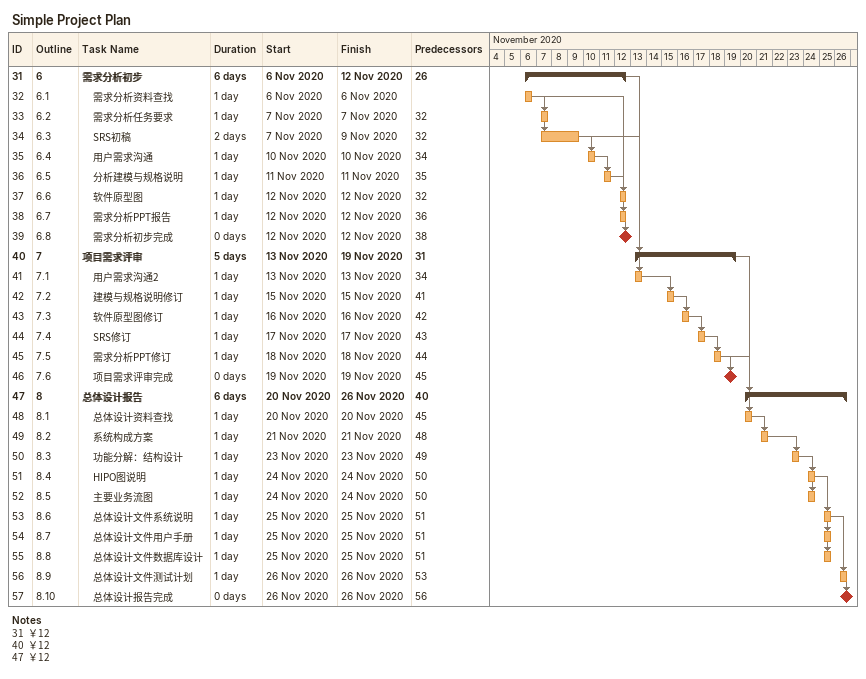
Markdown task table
Simple Project Plan

| ID | WBS | Task | Duration | Start | Finish | Predecessors |
|---|---|---|---|---|---|---|
| 31 | 6 | **需求分析初步** | 6d | 2020-11-06 | 2020-11-12 | 26 |
| 32 | 6.1 | 需求分析资料查找 | 1d | 2020-11-06 | 2020-11-06 |  |
| 33 | 6.2 | 需求分析任务要求 | 1d | 2020-11-07 | 2020-11-07 | 32 |
| 34 | 6.3 | SRS初稿 | 2d | 2020-11-07 | 2020-11-09 | 32 |
| 35 | 6.4 | 用户需求沟通 | 1d | 2020-11-10 | 2020-11-10 | 34 |
| 36 | 6.5 | 分析建模与规格说明 | 1d | 2020-11-11 | 2020-11-11 | 35 |
| 37 | 6.6 | 软件原型图 | 1d | 2020-11-12 | 2020-11-12 | 32 |
| 38 | 6.7 | 需求分析PPT报告 | 1d | 2020-11-12 | 2020-11-12 | 36 |
| 39 | 6.8 | 需求分析初步完成 | 0d | 2020-11-12 | 2020-11-12 | 38 |
| 40 | 7 | **项目需求评审** | 5d | 2020-11-13 | 2020-11-19 | 31 |
| 41 | 7.1 | 用户需求沟通2 | 1d | 2020-11-13 | 2020-11-13 | 34 |
| 42 | 7.2 | 建模与规格说明修订 | 1d | 2020-11-15 | 2020-11-15 | 41 |
| 43 | 7.3 | 软件原型图修订 | 1d | 2020-11-16 | 2020-11-16 | 42 |
| 44 | 7.4 | SRS修订 | 1d | 2020-11-17 | 2020-11-17 | 43 |
| 45 | 7.5 | 需求分析PPT修订 | 1d | 2020-11-18 | 2020-11-18 | 44 |
| 46 | 7.6 | 项目需求评审完成 | 0d | 2020-11-19 | 2020-11-19 | 45 |
| 47 | 8 | **总体设计报告** | 6d | 2020-11-20 | 2020-11-26 | 40 |
| 48 | 8.1 | 总体设计资料查找 | 1d | 2020-11-20 | 2020-11-20 | 45 |
| 49 | 8.2 | 系统构成方案 | 1d | 2020-11-21 | 2020-11-21 | 48 |
| 50 | 8.3 | 功能分解：结构设计 | 1d | 2020-11-23 | 2020-11-23 | 49 |
| 51 | 8.4 | HIPO图说明 | 1d | 2020-11-24 | 2020-11-24 | 50 |
| 52 | 8.5 | 主要业务流图 | 1d | 2020-11-24 | 2020-11-24 | 50 |
| 53 | 8.6 | 总体设计文件系统说明 | 1d | 2020-11-25 | 2020-11-25 | 51 |
| 54 | 8.7 | 总体设计文件用户手册 | 1d | 2020-11-25 | 2020-11-25 | 51 |
| 55 | 8.8 | 总体设计文件数据库设计 | 1d | 2020-11-25 | 2020-11-25 | 51 |
| 56 | 8.9 | 总体设计文件测试计划 | 1d | 2020-11-26 | 2020-11-26 | 53 |
| 57 | 8.10 | 总体设计报告完成 | 0d | 2020-11-26 | 2020-11-26 | 56 |

Notes
- 31: ￥12
- 40: ￥12
- 47: ￥12
